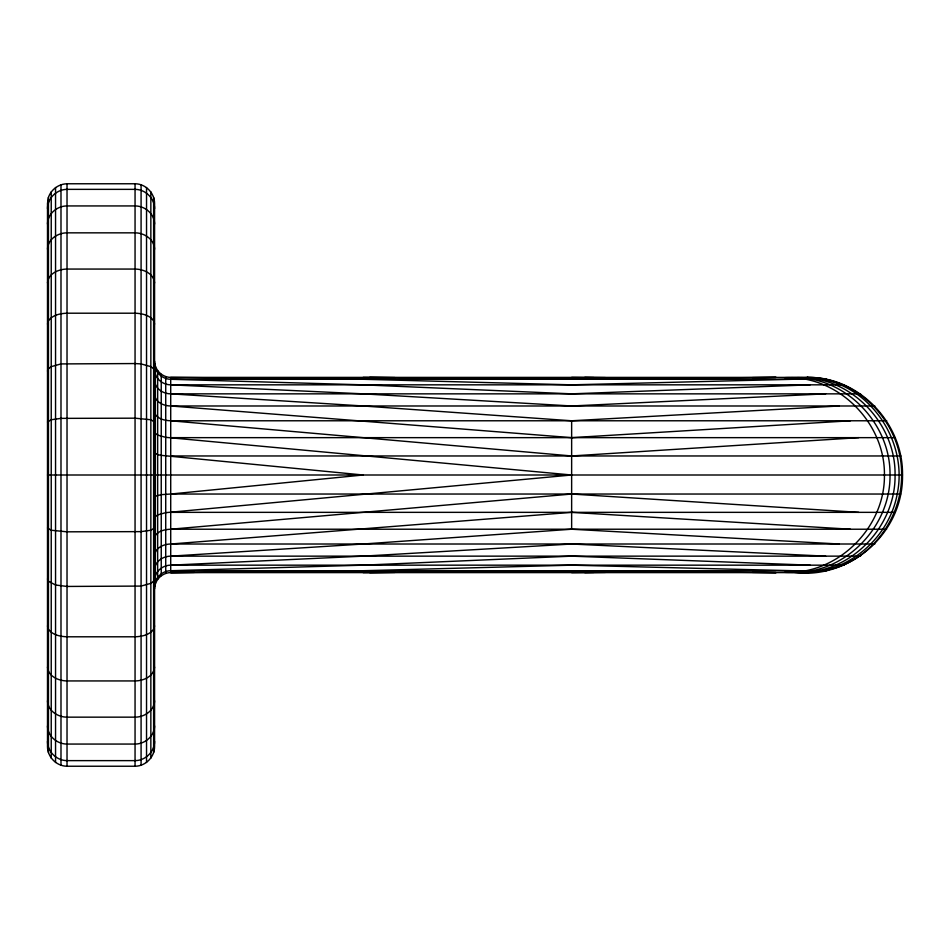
<?xml version="1.0" encoding="UTF-8"?>
<svg xmlns="http://www.w3.org/2000/svg" width="950" height="950" viewBox="0 0 950 950"><rect width="100%" height="100%" fill="white"/><g stroke="black" fill="none" stroke-linecap="round" stroke-linejoin="round"><path stroke-width="1.43" d="M154.577 588.822C154.601 580.153 162.046 572.624 170.715 572.601L794.01 572.601C850.856 579.512 903.569 532.321 902.5 475C903.414 424.021 859.786 376.817 808.082 377.411L170.715 377.399C162.046 377.376 154.601 369.847 154.577 361.178M48.45 197.327L47.5 203.383L47.5 746.617C47.524 757.091 56.525 766.199 67.022 766.234L135.054 766.234C145.552 766.199 154.553 757.091 154.577 746.617L154.577 203.383C154.553 192.909 145.552 183.801 135.054 183.766L67.022 183.766C58.71 183.92 51.157 189.466 48.45 197.327L48.45 752.673M47.5 208.608C47.547 198.194 56.667 189.382 67.022 189.359L135.054 189.359C145.409 189.382 154.541 198.194 154.577 208.608M154.577 586.625C154.612 578.016 162.165 570.736 170.715 570.724L363.114 565.167L571.639 556.154L810.136 565.167M154.577 741.392C154.541 751.806 145.409 760.617 135.054 760.629L67.022 760.629C56.667 760.617 47.547 751.806 47.5 741.392M47.5 224.069C47.631 213.833 57.095 205.912 67.022 205.936L135.054 205.936C144.994 205.912 154.458 213.833 154.577 224.058M154.577 580.153C154.684 571.698 162.509 565.143 170.715 565.167L363.114 556.154L571.639 544.018L825.645 556.154M154.577 725.943C154.458 736.167 144.994 744.087 135.054 744.064L67.022 744.064C57.095 744.087 47.631 736.167 47.5 725.943M47.5 249.161C47.821 239.246 57.772 232.809 67.022 232.845L135.054 232.845C144.305 232.809 154.256 239.246 154.577 249.161M154.577 569.632C154.85 561.438 163.079 556.118 170.715 556.154L363.114 544.018L571.639 529.221L839.242 544.018M154.577 700.839C154.256 710.754 144.305 717.191 135.054 717.155L67.022 717.155C57.772 717.191 47.821 710.754 47.5 700.839M47.5 282.946C48.236 273.505 58.663 269.111 67.022 269.064L135.054 269.064C143.414 269.111 153.841 273.505 154.577 282.946M154.577 555.477C155.194 547.687 163.816 544.053 170.715 544.018L571.639 512.347L850.404 529.221M154.577 667.054C153.841 676.495 143.414 680.889 135.054 680.936L67.022 680.936C58.663 680.889 48.236 676.495 47.5 667.054M47.5 324.104L48.45 320.732C52.654 314.925 60.289 313.464 67.022 313.203L135.054 313.203C141.799 313.464 149.423 314.925 153.627 320.732L154.577 324.104M154.577 538.234L155.373 535.444C158.84 530.658 165.146 529.435 170.715 529.221L571.639 494.036L858.705 512.347M154.577 625.896L153.627 629.268C149.423 635.075 141.787 636.536 135.054 636.797L67.022 636.797C60.289 636.536 52.654 635.075 48.45 629.268L47.5 625.896M47.5 371.058L48.45 368.742L51.229 366.641L60.99 363.921L135.054 363.553L141.087 363.921L150.848 366.641L153.627 368.742L154.577 371.058M154.577 518.558L155.373 516.634L157.664 514.912L165.727 512.656L571.639 475L165.727 437.344L157.664 435.088L155.373 433.366L154.577 431.442M154.577 578.942L153.627 581.258L150.848 583.359L141.087 586.079L67.022 586.447L55.551 585.01L48.45 581.258L47.5 578.942M47.5 422.014L51.229 419.758L60.99 418.368L135.054 418.178L150.848 419.758L154.577 422.014M154.577 497.206L155.373 496.233L161.239 494.641L170.715 494.036L900.683 494.036M154.577 527.986L150.848 530.242L141.087 531.632L67.022 531.822L51.229 530.242L47.5 527.986M170.715 570.724L822.629 570.724C868.039 564.383 902.001 520.113 901.609 475C902.512 423.985 858.788 376.829 807.084 377.399L808.082 377.411L804.258 377.696M784.89 377.684C837.686 375.06 885.163 422.406 884.426 475C885.163 527.594 837.686 574.94 784.89 572.316M791.184 377.684C843.944 374.977 890.839 422.643 890.008 475C890.839 527.357 843.944 575.023 791.184 572.316M796.86 377.684C849.585 374.906 895.957 422.857 895.054 475C895.957 527.143 849.585 575.094 796.86 572.316M801.361 377.684L826.5 379.276L170.715 379.276C162.165 379.264 154.612 371.984 154.577 363.375M170.715 494.036L363.114 475L161.239 455.359L157.664 454.658L154.577 452.794M858.705 437.653L571.639 455.964L170.715 420.779C165.146 420.565 158.84 419.342 155.373 414.556L154.577 411.766M850.404 420.779L571.639 437.653L170.715 405.983C163.816 405.947 155.194 402.313 154.577 394.523M154.577 380.368C154.85 388.562 163.079 393.882 170.715 393.846L363.114 405.983L571.639 420.779L839.242 405.983M825.645 393.846L571.639 405.983L363.114 393.846L170.715 384.833C162.509 384.857 154.684 378.302 154.577 369.847M810.136 384.833L571.639 393.846L363.114 384.833L170.715 379.276M793.297 379.276L571.639 384.833L363.114 379.276L170.715 377.399L170.715 572.601L194.299 572.375M752.471 377.637L776.209 377.399M170.715 572.601L363.114 570.724L571.639 565.167L793.297 570.724M571.639 572.601L593.857 572.375M584.773 572.601L605.399 572.375M775.782 377.399L571.639 379.276L363.114 377.399M363.114 572.601L571.639 570.724L775.782 572.601M369.669 572.601L394.891 572.387M886.587 529.221L170.715 529.221M874.843 544.006L170.715 544.018M860.534 556.142L170.715 556.154M844.217 565.167L170.715 565.167M825.514 570.724L826.5 570.724M170.715 384.833L844.217 384.833M170.715 393.846L860.534 393.858M170.715 405.983L874.843 405.994M170.715 420.779L886.587 420.779L885.673 420.779M170.715 437.653L895.316 437.653M899.793 455.964L900.683 455.964L170.715 455.964M47.5 475L902.5 475M170.715 512.347L895.316 512.347M369.669 377.399L394.891 377.613M571.639 377.399L593.857 377.625M752.471 572.363L776.209 572.601M584.773 377.399L605.399 377.625M805.256 572.304L808.082 572.589L804.258 572.304M801.361 572.316C847.091 574.572 889.034 538.508 897.216 494.036C907.749 443.793 873.513 389.203 822.629 379.276M571.639 420.779L571.639 529.221M165.727 376.604L165.727 573.396M161.239 374.3L161.239 575.7M157.664 370.714L157.664 579.286M155.373 366.189L155.373 583.811M153.627 197.327L153.627 752.673M150.848 191.852L150.848 758.148M146.537 187.518L146.537 762.482M141.087 184.727L141.087 765.273M135.054 183.766L135.054 766.234M67.022 183.766L67.022 766.234M60.99 184.727L60.99 765.273M55.551 187.518L55.551 762.482M51.229 191.852L51.229 758.148"/></g></svg>
